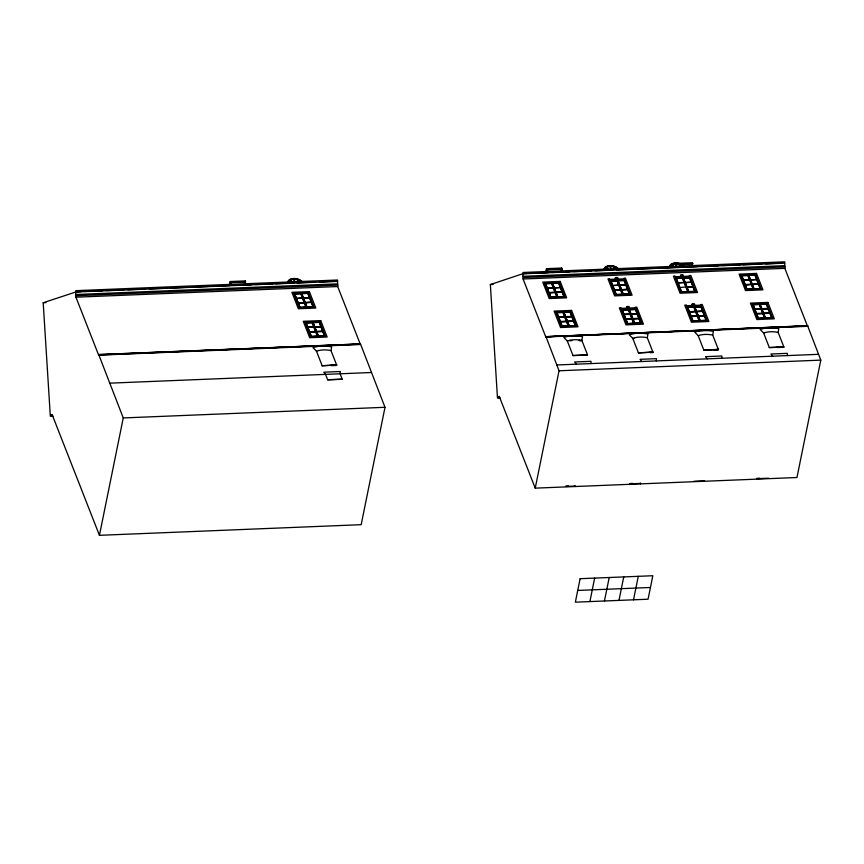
<?xml version="1.0" encoding="UTF-8"?>
<svg xmlns="http://www.w3.org/2000/svg" width="864" height="864" viewBox="0 0 864 864"><rect width="100%" height="100%" fill="white"/><g stroke="black" fill="none" stroke-linecap="round" stroke-linejoin="round"><path stroke-width="1.3" d="M590.944 363.582L590.987 361.325L574.603 361.994L576.396 364.176M656.37 360.925L656.424 358.668L640.04 359.327L641.833 361.519M721.807 358.258L721.861 356L705.478 356.67L707.27 358.852M787.244 355.601L787.298 353.344L770.915 354.002L772.708 356.195M617.792 279.072L617.911 277.938L617.252 277.97M629.154 308.048L629.262 306.925L628.614 306.947M683.23 276.404L683.348 275.281L682.69 275.303M694.591 305.392L694.699 304.258L694.051 304.29M575.046 485.741L575.003 486.529M640.483 483.084L640.44 483.862M331.009 350.6L331.657 346.907L330.178 346.626A25.866 15.952 11.5 0 0 314.204 347.274L312.995 347.663L316.472 351.194L322.153 365.688L336.69 365.094L331.009 350.6A19.775 12.193 11.5 0 0 316.472 351.194M581.85 340.394L582.498 336.701L581.018 336.42A25.866 15.952 11.5 0 0 565.045 337.068L563.836 337.457L567.313 340.988L572.994 355.482L587.531 354.888L581.85 340.394A19.775 12.193 11.5 0 0 567.313 340.988M647.287 337.738L647.935 334.044L646.456 333.752A25.866 15.952 11.5 0 0 630.482 334.411L629.273 334.8L632.75 338.332L638.431 352.825L652.968 352.231L647.287 337.738A19.775 12.193 11.5 0 0 632.75 338.332M712.724 335.081L713.372 331.376L711.893 331.096A25.866 15.952 11.5 0 0 695.92 331.744L694.71 332.132L698.188 335.664L703.858 350.158L718.405 349.564L712.724 335.081A19.775 12.193 11.5 0 0 698.188 335.664M778.162 332.413L778.81 328.72L777.33 328.439A25.866 15.952 11.5 0 0 761.357 329.087L760.147 329.476L763.625 333.007L769.295 347.501L783.842 346.907L778.162 332.413A19.775 12.193 11.5 0 0 763.625 333.007M360.461 343.937L385.009 407.29L361.174 524.675L99.436 535.324L123.26 417.938L98.712 354.586L360.461 343.937L98.582 354.953L75.935 297.184L75.589 291.838L80.957 291.611M229.532 285.185L230.267 281.524L245.398 280.908L245.236 284.213M230.116 284.828L230.267 281.524M230.332 285.228L230.861 282.614L245.398 282.02M244.901 283.349L245.398 280.908M360.32 344.304L337.684 286.535L337.576 280.012L75.827 290.66L75.751 292L43.2 302.746L50.328 416.264L53.006 416.156M545.724 336.766L807.602 325.75L545.724 336.766L523.087 278.996L522.742 273.65L526.759 273.478M545.81 272.322L546.545 268.661L561.676 268.045L561.514 271.35M546.394 271.966L546.545 268.661M546.599 272.354L547.128 269.752L561.676 269.158L562.658 271.674M561.179 270.486L561.676 268.045M807.602 325.75L820.8 360.126L796.964 477.511L535.226 488.149L559.051 370.775L545.864 336.388M630.061 295.207L624.575 279.774L610.006 280.487M589.896 601.582L594.659 578.102M604.433 600.988L609.206 577.519M618.98 600.404L623.743 576.925M692.388 266.026L692.55 262.721L677.419 263.336L677.765 264.2M633.517 599.81L638.291 576.331M757.75 319.453L758.03 318.373M807.473 326.117L784.836 268.348L784.717 261.824L522.979 272.473L522.85 273.812L784.652 263.164M322.067 365.828L336.798 364.835L330.772 365.386M327.564 379.868L342.112 379.274M572.908 355.622L587.347 354.953M638.345 352.955L653.076 351.972L649.696 352.415M703.782 350.298L718.513 349.315L713.815 349.812M769.208 347.63L783.756 347.047M299.387 307.681L314.064 306.99L299.516 307.584M550.228 297.475L564.862 296.687L550.357 297.378M561.719 326.365L576.256 325.771M576.223 325.674L561.611 326.614L555.952 312.012L570.499 311.418L576.04 325.739M630.299 294.03L615.794 294.721M681.232 292.054L695.779 291.47L681.145 292.194M766.778 303.545L752.242 304.139L757.922 318.632L772.481 317.92L757.89 318.481L752.263 304.02L766.8 303.437L772.459 318.038M297.324 281.902L298.966 280.336L298.339 280.055A7.15 4.406 11.5 0 0 294.721 279.288L294.041 279.288L295.261 282.42M297.788 282.02L299.354 280.53L299.927 280.843A7.15 4.406 11.5 0 1 301.223 281.837M613.591 269.039L615.244 267.473L614.617 267.192A7.15 4.406 11.5 0 0 610.999 266.425L610.308 266.425L611.539 269.557M614.066 269.158L615.632 267.656L616.205 267.98A7.15 4.406 11.5 0 1 617.501 268.974M679.028 266.371L680.681 264.805L680.054 264.535A7.15 4.406 11.5 0 0 676.436 263.768L675.745 263.768L676.976 266.9M679.504 266.49L681.07 265L681.642 265.324A7.15 4.406 11.5 0 1 682.938 266.306M50.566 415.087L51.332 414.828L51.808 416.038L52.11 414.569L99.436 535.324M500.159 397.958L497.48 398.077L490.352 284.558L522.785 273.748M497.718 396.9L498.485 396.641L498.96 397.85L499.252 396.382L535.226 488.149M633.193 338.861L633.971 338.612M230.612 282.388L245.732 281.772M546.89 269.525L562.01 268.909M680.281 264.103L692.885 263.585M680.648 264.319L692.55 263.833M84.985 291.449L102.438 290.747M106.456 290.574L123.908 289.872M127.937 289.699L145.39 288.997M149.418 288.835L166.86 288.122M169.549 288.014L187.002 287.302M191.02 287.14L208.472 286.427M212.501 286.265L229.954 285.552M233.982 285.39L251.424 284.677M255.452 284.515L272.905 283.802M275.584 283.694L294.376 282.938M297.065 282.82L314.518 282.118M319.885 281.902L335.988 281.243M530.788 273.316L548.24 272.603M552.269 272.441L569.722 271.739M573.739 271.566L591.192 270.864M595.22 270.702L612.673 269.989M616.702 269.827L634.144 269.114M636.833 269.006L654.286 268.294M658.303 268.132L675.756 267.419M679.784 267.257L697.237 266.544M701.266 266.382L718.708 265.669M722.736 265.507L740.189 264.805M742.867 264.686L761.659 263.93M765.688 263.768L781.801 263.11M75.751 292L337.5 281.362M75.762 294.505L337.511 283.856M522.914 276.318L784.663 265.669M76.237 295.715L337.986 285.066M523.39 277.528L785.128 266.879M75.935 297.184L337.684 286.535M523.087 278.996L784.836 268.348M615.73 278.035L615.071 278.057L616.054 279.137M681.167 275.368L680.508 275.4L681.491 276.48M43.2 302.746L45.889 302.638M490.352 284.558L493.031 284.44M293.728 293.35L308.297 292.637L313.956 307.249L299.408 307.843L293.76 293.231M675.443 277.819L690.012 277.117L695.66 291.719L681.124 292.313L675.464 277.7M747.068 289.256L741.798 275.616L747.835 275.368L753.106 289.008M300.661 293.674L294.624 293.922L296.341 298.296L302.4 297.94M307.714 293.382L301.676 293.63L303.394 298.015L309.452 297.648M551.502 283.468L545.465 283.716L547.182 288.09L553.241 287.734M558.554 283.187L552.517 283.424L554.234 287.809L560.293 287.442M616.939 280.811L610.902 281.059L612.619 285.433L618.678 285.066M623.992 280.519L617.954 280.768L619.672 285.142L625.73 284.785M676.339 278.392L682.376 278.143M689.429 277.862L683.392 278.111L685.109 282.485L691.168 282.118M741.776 275.735L747.803 275.486M748.829 275.443L754.855 275.195M678.056 282.776L684.115 282.409M743.494 280.109L749.552 279.752M750.546 279.828L756.605 279.461M302.476 298.134L296.417 298.49L298.134 302.875L304.171 302.627M309.528 297.842L303.469 298.21L305.186 302.584L311.224 302.335M555.012 292.421L548.975 292.669L547.258 288.284L553.316 287.928M560.369 287.636L554.31 288.004L557.842 296.838L563.879 296.59M618.754 285.26L612.695 285.628L614.412 290.002L620.438 289.764L614.434 289.894L612.716 285.509M625.806 284.98L619.747 285.336L621.464 289.721L627.491 289.472M678.132 282.96L684.191 282.604M691.243 282.312L685.184 282.679L686.902 287.053L692.928 286.816M743.569 280.303L749.628 279.936M750.622 280.012L756.68 279.655M304.193 302.508L298.156 302.756L296.438 298.372M311.245 302.216L305.208 302.465L303.491 298.091M555.034 292.302L548.996 292.55L547.279 288.176M562.086 292.021L556.049 292.259L554.332 287.885M627.523 289.354L621.486 289.602L619.769 285.217M685.908 286.978L679.925 287.539M692.96 286.697L686.923 286.945L685.206 282.56M745.308 284.569L751.345 284.321M752.36 284.278L758.398 284.029M556.027 292.378L562.064 292.14M745.286 284.688L751.313 284.44M752.339 284.396L758.365 284.148L752.414 284.591M304.268 302.702L298.21 303.07L299.927 307.444M311.321 302.411L305.262 302.778L306.979 307.152M555.109 292.496L549.05 292.864L550.768 297.238M562.162 292.216L556.103 292.572L557.82 296.957M620.546 289.84L614.488 290.196L616.205 294.581M627.599 289.548L621.54 289.915L623.257 294.289M693.036 286.891L686.977 287.248L688.694 291.632M745.362 284.872L751.421 284.515M305.986 307.076L299.948 307.325L298.231 302.951M556.826 296.881L550.789 297.119L549.072 292.745M622.264 294.214L616.226 294.462L614.509 290.077M629.316 293.933L623.279 294.17L621.562 289.796M681.664 291.805L687.701 291.557M747.101 289.138L753.127 288.889M754.153 288.846L760.18 288.608M615.708 294.862L630.342 294.127M627.091 307.012L626.432 307.044L627.404 308.124M692.528 304.355L691.87 304.376L692.842 305.456M305.089 322.326L319.626 321.743M555.93 312.131L570.467 311.537L576.148 326.03M621.367 309.463L635.904 308.869L641.585 323.363M686.804 306.806L701.341 306.212M568.156 325.976L562.885 312.336L556.848 312.584L558.565 316.958L564.592 316.71M312.012 322.65L305.986 322.898L307.703 327.283L313.837 327.11M319.064 322.369L313.038 322.618L314.755 326.992L320.89 326.819M562.853 312.455L556.826 312.692L558.533 317.077L564.667 316.904M569.905 312.163L563.879 312.412L567.41 321.246L573.512 321.192M628.29 309.787L622.253 310.036L623.97 314.42L630.104 314.248M635.342 309.506L629.305 309.744L631.022 314.129L637.157 313.956L631.098 314.323L634.63 323.158M687.69 307.379L693.727 307.13M700.78 306.839L694.742 307.087L696.46 311.472L702.594 311.299M753.127 304.711L759.164 304.463M760.18 304.43L766.217 304.182M313.762 326.916L307.724 327.164L306.007 322.78L312.044 322.542L317.315 336.182M320.814 326.635L314.777 326.873L313.06 322.499L319.097 322.25L324.367 335.891M571.644 316.429L565.618 316.678L563.9 312.293L569.938 312.044L575.208 325.685M630.029 314.053L624.002 314.302L622.285 309.917L628.312 309.668L633.593 323.32M637.081 313.762L631.055 314.01L629.338 309.636L635.364 309.388L640.645 323.028M689.44 311.634L695.466 311.386M702.518 311.105L696.492 311.353L694.775 306.968L700.801 306.72L706.082 320.371M754.866 308.977L760.903 308.729M767.956 308.437L761.918 308.686L768.031 308.632M565.585 316.786L571.72 316.624M689.407 311.753L695.542 311.58M754.844 309.096L760.979 308.923M313.805 327.229L307.778 327.478L309.485 331.852L315.619 331.679M320.857 326.938L314.831 327.186L316.537 331.571L322.672 331.398M564.646 317.023L558.608 317.272L562.151 326.106L568.177 325.858M571.698 316.742L565.661 316.98L567.378 321.365L573.437 320.998M633.614 323.201L627.556 323.557L625.838 319.183L631.876 318.935L625.763 318.989L624.046 314.604L630.083 314.366M689.483 311.947L695.52 311.699M702.572 311.418L696.535 311.656L698.252 316.04L704.387 315.868M754.92 309.29L760.957 309.042M761.972 308.999L768.01 308.75M315.544 331.495L309.517 331.733L307.8 327.359M322.596 331.204L316.57 331.452L314.852 327.067M566.384 321.289L560.358 321.538L558.641 317.153M631.822 318.622L625.795 318.87L624.078 314.496M638.874 318.341L632.848 318.578L631.13 314.204M691.222 316.213L697.259 315.965M704.311 315.673L698.274 315.922L696.568 311.548M762.696 313.297L756.659 313.546L762.772 313.492M763.711 313.265L769.748 313.016M560.326 321.646L566.46 321.484M632.815 318.697L638.95 318.535M691.2 316.321L697.334 316.159M763.69 313.373L769.824 313.211M315.598 331.798L309.56 332.046L311.278 336.42L317.336 336.064M324.389 335.772L318.33 336.139L316.613 331.754L322.65 331.517M566.438 321.602L560.401 321.84L562.118 326.225M573.491 321.311L567.454 321.559L569.171 325.933L575.23 325.577M638.928 318.654L632.891 318.892L634.608 323.276L640.667 322.909M691.276 316.516L697.313 316.278M706.104 320.252L700.045 320.609L698.328 316.235L704.365 315.986M756.713 313.859L762.75 313.61M763.765 313.567L769.802 313.33M699.052 320.533L692.993 320.9L687.722 307.26L693.749 307.012L699.03 320.652M325.328 336.107L310.77 336.82L305.111 322.207L319.658 321.624L325.307 336.226M707.044 320.587L692.485 321.289L686.826 306.688L701.363 306.094L707.022 320.706M360.515 344.174L98.712 354.586M545.918 336.625L807.667 325.987M98.658 355.147L360.396 344.498M545.8 336.96L807.548 326.311M776.606 347.252L783.659 346.972M331.333 365.656L336.614 365.45M650.257 352.685L652.892 352.577M714.366 350.082L718.33 349.92M777.157 347.522L783.767 347.252M109.631 383.162L371.38 372.514M556.783 364.975L818.532 354.326M559.051 370.775L820.8 360.126M123.26 417.938L385.009 407.29M565.855 486.097L568.501 485.989M629.964 483.494L632.61 483.386M756.875 478.332L759.521 478.224M565.78 486.454L575.035 486.076M629.899 483.851L640.472 483.419M694.008 481.237L704.592 480.805M756.799 478.688L768.701 478.202M577.735 590.436L650.441 587.477M673.585 266.296L671.738 264.87A7.15 4.406 11.5 0 1 674.654 263.833L675.313 263.779L676.544 266.911M673.25 266.458L670.799 265.756A7.15 4.406 11.5 0 0 670.496 266.274M608.148 268.963L606.301 267.527A7.15 4.406 11.5 0 1 609.217 266.501L609.876 266.447L611.107 269.579M607.813 269.125L605.362 268.423A7.15 4.406 11.5 0 0 604.811 270.054M291.87 281.826L290.023 280.4A7.15 4.406 11.5 0 1 292.939 279.364L293.598 279.31L294.829 282.442M291.535 281.988L289.084 281.286A7.15 4.406 11.5 0 0 288.598 282.344M706.914 320.414L692.593 321.041M641.477 323.071L627.156 323.698M325.199 335.934L310.878 336.56M681.847 276.458L680.864 274.882L682.603 274.817L682.873 276.426M693.209 305.446L692.226 303.869L693.965 303.793L694.224 305.402M616.41 279.126L615.427 277.549L617.166 277.474L617.436 279.083M627.772 308.102L626.789 306.526L628.528 306.461L628.787 308.07M760.547 288.792L755.104 274.871L748.483 275.141L753.937 289.051M771.908 317.768L766.454 303.858L759.845 304.128L765.288 318.038M760.158 288.727L754.888 275.076L748.85 275.324L754.121 288.965M753.494 289.073L748.051 275.162L741.431 275.432L746.885 289.343M764.856 318.06L759.402 304.15L752.792 304.409L758.236 318.33M746.669 289.397L761.206 288.803L746.582 289.537L740.902 275.044M695.11 291.449L689.666 277.538L683.046 277.808L688.5 291.719M706.471 320.436L701.017 306.515L694.408 306.785L699.851 320.695M685.13 282.366L683.413 277.992L689.45 277.744L694.721 291.384L688.716 291.514L686.999 287.129M698.35 316.116L700.067 320.49M688.057 291.74L682.614 277.819L675.994 278.089L681.448 292M699.419 320.717L693.965 306.806L687.355 307.076L692.798 320.987M687.668 291.676L682.398 278.024L676.361 278.273L681.642 291.913M624.553 279.893L630.223 294.386L615.686 294.97L610.027 280.368M629.683 294.106L624.229 280.195L617.609 280.465L623.063 294.376M641.034 323.093L635.58 309.182L628.97 309.452L634.424 323.363M629.284 294.052L624.013 280.4L617.976 280.649L619.693 285.034M622.631 294.397L617.177 280.487L610.556 280.757L616.01 294.667M633.982 323.384L628.528 309.463L621.918 309.733L627.372 323.644M622.231 294.332L616.961 280.692L610.924 280.94L612.641 285.314M625.871 319.064L627.577 323.438M564.818 296.924L559.138 282.431L544.568 283.144L550.249 297.637L564.797 297.043L559.116 282.55M564.246 296.773L558.792 282.863L552.172 283.133L557.626 297.043M575.597 325.75L570.143 311.839L563.533 312.109L568.987 326.02M563.846 296.708L558.576 283.068L552.539 283.316L554.256 287.69M567.486 321.44L569.203 325.814M547.128 269.752L548.122 272.257M557.194 297.054L551.74 283.144L545.119 283.414L550.573 297.324M568.544 326.041L563.09 312.131L556.481 312.401L561.935 326.311M556.794 297L551.524 283.349L545.486 283.597L547.204 287.982M313.405 306.979L307.951 293.069L301.331 293.328L306.785 307.249M324.756 335.956L319.313 322.045L312.692 322.315L318.146 336.226M303.415 297.896L301.698 293.512L307.735 293.274L313.016 306.914L307.001 307.044L305.284 302.659M316.645 331.646L318.362 336.02M306.353 307.26L300.899 293.35L294.278 293.62L299.732 307.53M317.704 336.247L312.26 322.337L305.64 322.607L311.094 336.517M305.964 307.195L300.683 293.555L294.646 293.803L296.363 298.177M309.593 331.927L311.31 336.312M230.861 282.614L231.844 285.131M287.755 281.923A8.068 4.968 11.5 0 1 294.138 278.467A8.068 4.968 11.5 0 1 302.562 281.966M288.155 282.258A7.603 4.687 11.5 0 1 294.181 278.986A7.603 4.687 11.5 0 1 302.13 282.29M288.198 282.02A7.603 4.687 11.5 0 1 294.224 278.759A7.603 4.687 11.5 0 1 302.173 282.064M288.371 282.301A7.376 4.547 11.5 0 1 294.224 279.137A7.376 4.547 11.5 0 1 301.925 282.344M603.958 269.708A8.068 4.968 11.5 0 1 609.908 265.604A8.068 4.968 11.5 0 1 618.84 269.104M604.357 270A7.603 4.687 11.5 0 1 609.973 266.134A7.603 4.687 11.5 0 1 618.408 269.428M604.4 269.762A7.603 4.687 11.5 0 1 610.027 265.896A7.603 4.687 11.5 0 1 618.451 269.19M604.584 270.032A7.376 4.547 11.5 0 1 609.574 266.306A7.376 4.547 11.5 0 1 617.684 268.909M669.46 266.393A8.068 4.968 11.5 0 1 675.853 262.937A8.068 4.968 11.5 0 1 684.277 266.436M669.87 266.728A7.603 4.687 11.5 0 1 675.896 263.466A7.603 4.687 11.5 0 1 683.834 266.771M669.913 266.49A7.603 4.687 11.5 0 1 675.94 263.228A7.603 4.687 11.5 0 1 683.888 266.533M670.086 266.771A7.376 4.547 11.5 0 1 675.94 263.606A7.376 4.547 11.5 0 1 683.64 266.814M569.387 340.718A19.775 12.193 11.5 0 1 570.521 340.481M579.215 340.319A19.775 12.193 11.5 0 1 581.785 340.751M570.715 340.762A19.321 11.912 11.5 0 1 571.86 340.578M579.215 340.6A19.321 11.912 11.5 0 1 580.468 340.783M340.146 371.531L340.103 373.788L342.198 379.134L327.65 379.728L325.555 374.382L323.762 372.19L340.146 371.531M580.122 578.696L575.348 602.176L648.065 599.216L652.828 575.737L580.122 578.696M609.422 278.824L607.975 278.878L614.639 295.877L632.081 295.175L625.417 278.165L623.97 278.23L624.197 278.813L609.649 279.396L609.422 278.824M674.86 276.156L673.412 276.221L680.076 293.22L697.518 292.507L690.854 275.508L689.407 275.562L689.634 276.145L675.086 276.739L674.86 276.156M309.377 291.611L291.924 292.324L298.361 308.75L315.803 308.038L309.377 291.611M560.207 281.416L542.765 282.118L549.202 298.544L566.644 297.832L560.207 281.416M756.518 273.424L739.076 274.136L745.513 290.563L762.955 289.85L756.518 273.424M755.449 274.45L740.88 275.162L746.561 289.656L761.098 289.062L755.449 274.45M620.784 307.8L619.326 307.865L625.99 324.864L643.442 324.151L636.779 307.152L635.321 307.206L635.548 307.789L621.011 308.383L620.784 307.8M686.221 305.143L684.763 305.197L691.427 322.207L708.88 321.494L702.216 304.484L700.758 304.549L700.985 305.132L686.448 305.716L686.221 305.143M320.728 320.598L303.275 321.311L309.712 337.727L327.164 337.014L320.728 320.598M571.568 310.392L554.116 311.105L560.552 327.521L578.005 326.819L571.568 310.392M767.88 302.411L750.427 303.113L756.864 319.54L774.317 318.827L767.88 302.411M635.926 308.761L621.389 309.344L627.048 323.957L641.606 323.244L635.926 308.761M759.186 304.355L753.16 304.592L758.43 318.233L764.489 317.876L759.186 304.355M766.238 304.063L760.212 304.312L765.482 317.952L771.541 317.585L766.238 304.063"/></g></svg>
